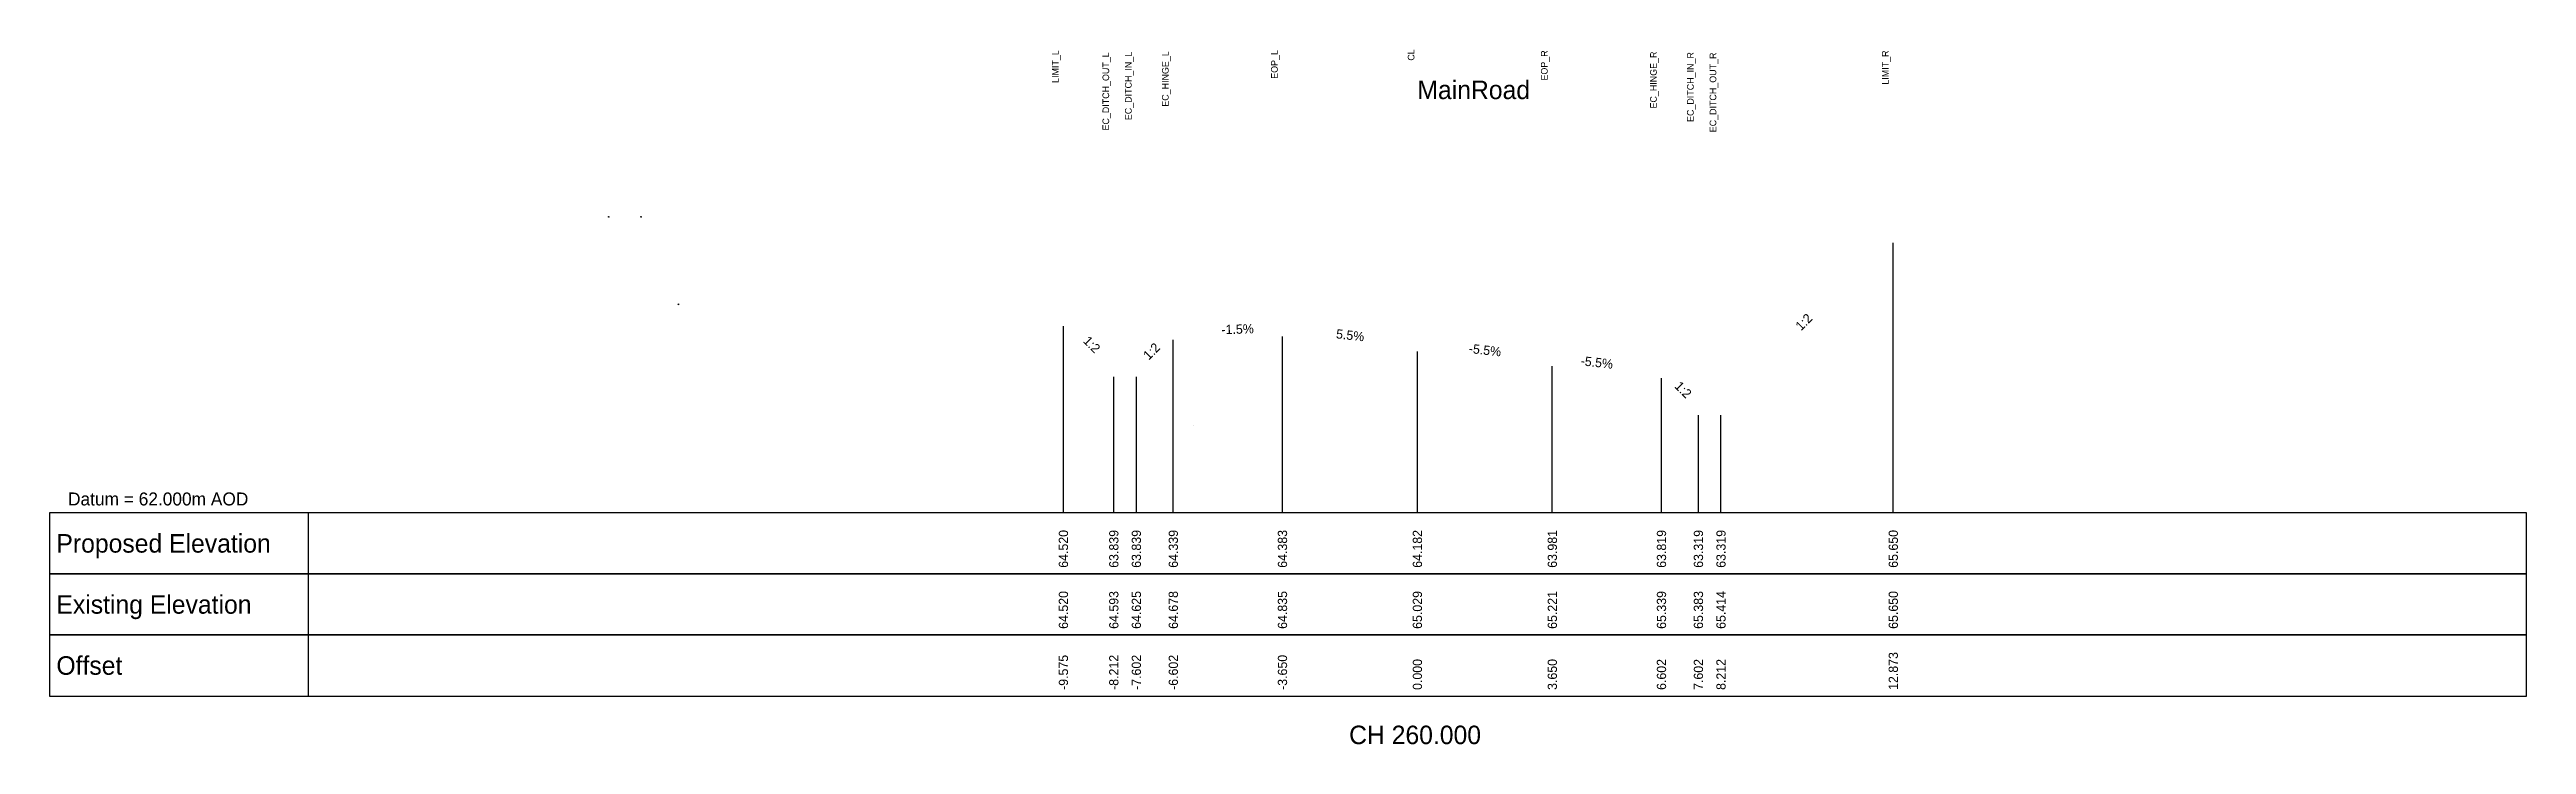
# Model space of a CAD drawing. Extents: x -37 to 30, y 55.7 to 74.5.
import ezdxf

# ---------------------------------------------------------------- set-up
doc = ezdxf.new("R2010")
doc.units = 0
for name, color, linetype in [('Default', 7, 'Continuous'), ('Draft_XS_Grid', 7, 'Continuous'), ('Draft_XS_Segment_Text', 7, 'Continuous'), ('Draft_XS_Text', 7, 'Continuous')]:
    doc.layers.add(name, color=color, linetype=linetype)

msp = doc.modelspace()

# ---------------------------------------------------------------- linework, layer by layer
at = {"layer": 'Default'}
for centre, radius in [((-21.874, 70), 0.01), ((-21.874, 70), 0.01), ((-21.874, 70), 0.01), ((-21.874, 70), 0.01), ((-21.874, 70), 0.01), ((-21.874, 70), 0.01), ((-21.874, 70), 0.01), ((-21, 70), 0.01), ((-21, 70), 0.01), ((-21, 70), 0.01), ((-21, 70), 0.01), ((-21, 70), 0.01), ((-21, 70), 0.01), ((-21, 70), 0.01), ((-21, 70), 0.01), ((-21, 70), 0.01), ((-19.991, 67.634), 0.01), ((-19.991, 67.634), 0.01), ((-19.991, 67.634), 0.01), ((-19.991, 67.634), 0.01), ((-19.991, 67.634), 0.01), ((-19.991, 67.634), 0.01), ((12.873, 65.65), 0.0001), ((12.873, 65.65), 0.0001), ((12.873, 65.65), 0.0001), ((12.873, 65.65), 0.0001), ((-9.575, 64.52), 0.0001), ((-9.575, 64.52), 0.0001), ((-9.575, 64.52), 0.0001), ((-9.575, 64.52), 0.0001), ((-9.575, 64.52), 0.0001), ((-9.575, 64.52), 0.0001), ((-9.575, 64.52), 0.0001), ((-9.575, 64.52), 0.0001), ((-9.575, 64.52), 0.0001), ((-6.602, 64.339), 0.0001), ((-6.602, 64.339), 0.0001), ((-6.602, 64.339), 0.0001), ((-6.602, 64.339), 0.0001), ((-6.05, 64.347), 0.0001), ((-3.65, 64.383), 0.0001), ((-3.65, 64.383), 0.0001), ((-3.65, 64.383), 0.0001), ((-3.65, 64.383), 0.0001), ((-3.65, 64.383), 0.0001), ((-8.212, 63.839), 0.0001), ((-8.212, 63.839), 0.0001), ((-8.212, 63.839), 0.0001), ((-8.212, 63.839), 0.0001), ((-7.602, 63.839), 0.0001), ((-7.602, 63.839), 0.0001), ((-7.602, 63.839), 0.0001), ((-7.602, 63.839), 0.0001), ((-7.602, 63.839), 0.0001), ((0, 64.182), 0.0001), ((0, 64.182), 0.0001), ((0, 64.182), 0.0001), ((0, 64.182), 0.0001), ((0, 64.182), 0.0001), ((0, 64.182), 0.0001), ((0, 64.182), 0.0001), ((3.65, 63.981), 0.0001), ((3.65, 63.981), 0.0001), ((3.65, 63.981), 0.0001), ((3.65, 63.981), 0.0001), ((3.65, 63.981), 0.0001), ((6.602, 63.819), 0.0001), ((6.602, 63.819), 0.0001), ((6.602, 63.819), 0.0001), ((6.602, 63.819), 0.0001), ((6.602, 63.819), 0.0001), ((7.602, 63.319), 0.0001), ((7.602, 63.319), 0.0001), ((7.602, 63.319), 0.0001), ((7.602, 63.319), 0.0001), ((8.212, 63.319), 0.0001), ((8.212, 63.319), 0.0001), ((8.212, 63.319), 0.0001), ((8.212, 63.319), 0.0001), ((8.212, 63.319), 0.0001)]:
    msp.add_circle(centre, radius, dxfattribs=at)
at = {"layer": 'Draft_XS_Grid'}
for p, q in [((12.873, 62), (12.873, 69.299)), ((12.873, 62), (12.873, 69.299)), ((12.873, 62), (12.873, 69.299)), ((-9.575, 62), (-9.575, 67.04)), ((-9.575, 62), (-9.575, 67.04)), ((-9.575, 62), (-9.575, 67.04)), ((-6.602, 62), (-6.602, 66.677)), ((-6.602, 62), (-6.602, 66.677)), ((-6.602, 62), (-6.602, 66.677)), ((-3.65, 62), (-3.65, 66.766)), ((-3.65, 62), (-3.65, 66.766)), ((-3.65, 62), (-3.65, 66.766)), ((0, 62), (0, 66.364)), ((0, 62), (0, 66.364)), ((0, 62), (0, 66.364)), ((-8.212, 62), (-8.212, 65.677)), ((-8.212, 62), (-8.212, 65.677)), ((-8.212, 62), (-8.212, 65.677)), ((-7.602, 62), (-7.602, 65.677)), ((-7.602, 62), (-7.602, 65.677)), ((-7.602, 62), (-7.602, 65.677)), ((3.65, 62), (3.65, 65.963)), ((3.65, 62), (3.65, 65.963)), ((3.65, 62), (3.65, 65.963)), ((6.602, 62), (6.602, 65.638)), ((6.602, 62), (6.602, 65.638)), ((6.602, 62), (6.602, 65.638)), ((7.602, 62), (7.602, 64.638)), ((7.602, 62), (7.602, 64.638)), ((7.602, 62), (7.602, 64.638)), ((8.212, 62), (8.212, 64.638)), ((8.212, 62), (8.212, 64.638)), ((8.212, 62), (8.212, 64.638)), ((-37, 62), (-37, 60.35)), ((30, 62), (-37, 62)), ((-30, 62), (-30, 60.35)), ((30, 60.35), (30, 62)), ((-37, 60.35), (30, 60.35)), ((-37, 60.35), (-37, 58.7)), ((30, 60.35), (-37, 60.35)), ((-30, 60.35), (-30, 58.7)), ((30, 58.7), (30, 60.35)), ((-37, 58.7), (30, 58.7)), ((-37, 58.7), (-37, 57.05)), ((30, 58.7), (-37, 58.7)), ((-30, 58.7), (-30, 57.05)), ((30, 57.05), (30, 58.7)), ((-37, 57.05), (30, 57.05))]:
    msp.add_line(p, q, dxfattribs=at)

# ---------------------------------------------------------------- texts
at = {"layer": 'Draft_XS_Segment_Text'}
for s, rotation, p in [('-1.5%', 1.71836, (-5.295, 66.825)), ('1:2', 45, (10.377, 66.904)), ('1:2', 315, (-9.058, 66.624)), ('1:2', 45, (-7.267, 66.112)), ('5.5%', 353.7227, (-2.209, 66.716)), ('-5.5%', 353.7227, (1.383, 66.321)), ('-5.5%', 353.7227, (4.408, 65.988)), ('1:2', 315, (6.937, 65.403))]:
    msp.add_text(s, height=0.25, rotation=rotation, dxfattribs=at).set_placement(p)
at = {"layer": 'Draft_XS_Text'}
for s, height, p in [('LIMIT_L', 0.18, (-9.702, 73.617)), ('EC_DITCH_OUT_L', 0.18, (-8.338, 72.331)), ('EC_DITCH_IN_L', 0.18, (-7.729, 72.611)), ('EC_HINGE_L', 0.18, (-6.729, 72.974)), ('EOP_L', 0.18, (-3.777, 73.728)), ('CL', 0.18, (-0.08, 74.218)), ('EOP_R', 0.18, (3.523, 73.681)), ('EC_HINGE_R', 0.18, (6.475, 72.926)), ('EC_DITCH_IN_R', 0.18, (7.475, 72.563)), ('EC_DITCH_OUT_R', 0.18, (8.085, 72.284)), ('LIMIT_R', 0.18, (12.747, 73.57)), ('64.520', 0.25, (-9.45, 60.515)), ('63.839', 0.25, (-8.087, 60.515)), ('63.839', 0.25, (-7.477, 60.515)), ('64.339', 0.25, (-6.477, 60.515)), ('64.383', 0.25, (-3.525, 60.515)), ('64.182', 0.25, (0.125, 60.515)), ('63.981', 0.25, (3.775, 60.515)), ('63.819', 0.25, (6.727, 60.515)), ('63.319', 0.25, (7.727, 60.515)), ('63.319', 0.25, (8.337, 60.515)), ('65.650', 0.25, (12.998, 60.515)), ('64.520', 0.25, (-9.45, 58.865)), ('64.593', 0.25, (-8.087, 58.865)), ('64.625', 0.25, (-7.477, 58.865)), ('64.678', 0.25, (-6.477, 58.865)), ('64.835', 0.25, (-3.525, 58.865)), ('65.029', 0.25, (0.125, 58.865)), ('65.221', 0.25, (3.775, 58.865)), ('65.339', 0.25, (6.727, 58.865)), ('65.383', 0.25, (7.727, 58.865)), ('65.414', 0.25, (8.337, 58.865)), ('65.650', 0.25, (12.998, 58.865)), ('-9.575', 0.25, (-9.45, 57.215)), ('-8.212', 0.25, (-8.087, 57.215)), ('-7.602', 0.25, (-7.477, 57.215)), ('-6.602', 0.25, (-6.477, 57.215)), ('-3.650', 0.25, (-3.525, 57.215)), ('0.000', 0.25, (0.125, 57.215)), ('3.650', 0.25, (3.775, 57.215)), ('6.602', 0.25, (6.727, 57.215)), ('7.602', 0.25, (7.727, 57.215)), ('8.212', 0.25, (8.337, 57.215)), ('12.873', 0.25, (12.998, 57.215))]:
    msp.add_text(s, height=height, rotation=90, dxfattribs=at).set_placement(p)
for s, height, p in [('MainRoad', 0.5, (0, 73.18)), ('Datum = 62.000m AOD', 0.35, (-36.5, 62.2)), (' Proposed Elevation', 0.5, (-37, 60.925)), (' Existing Elevation', 0.5, (-37, 59.275)), (' Offset', 0.5, (-37, 57.625)), ('CH 260.000', 0.5, (-1.847, 55.75))]:
    msp.add_text(s, height=height, dxfattribs=at).set_placement(p)

doc.saveas('drawing.dxf')
